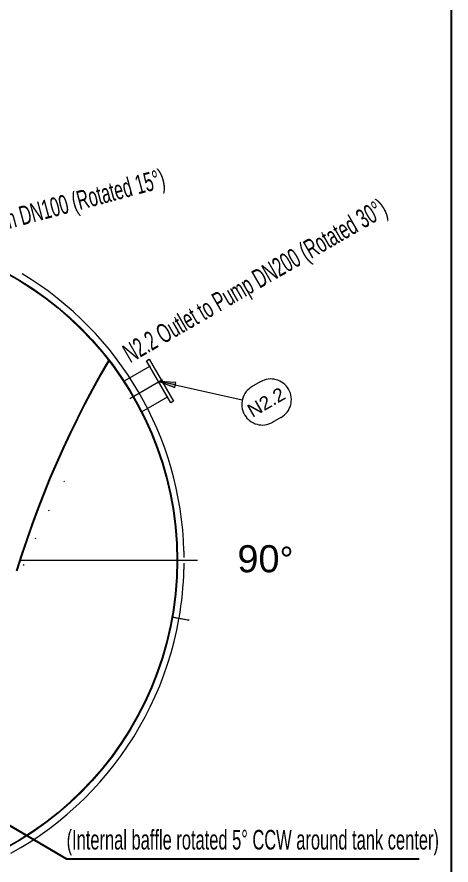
# Model space of a CAD drawing. Header units: millimetres. Extents: x 0 to 62767, y -13570 to 23963.
# Drawn here: x 35416 to 39396, y -1669 to 6110 of the extents above; entities that cross this region are included whole.
import ezdxf

# ---------------------------------------------------------------- set-up
doc = ezdxf.new("R2010")
doc.units = ezdxf.units.MM
doc.layers.add('AM_5', color=3, linetype='Continuous', lineweight=25)
doc.layers.add('PARAMETERS', color=7, linetype='Continuous', lineweight=25)
doc.styles.add('AES_default_ISO_3_5', font='arial.ttf')

msp = doc.modelspace()

# ---------------------------------------------------------------- hatches: boundary and pattern name
h = msp.add_hatch(color=7)
h.dxf.hatch_style = 2
h.paths.add_polyline_path([(36873.714, 2756.86), (36720.803, 2767.604), (36863.675, 2710.72)])

# ---------------------------------------------------------------- linework, layer by layer
at = {"color": 1, "lineweight": 0}
msp.add_line((36450.925, 2611.79), (36751.9, 2785.558), dxfattribs=at)
at = {"color": 7, "lineweight": 0}
for points in [[(36947.122, 1209.966), (36942.886, 1307.681), (36935.578, 1404.826), (36925.232, 1501.343), (36911.885, 1597.17), (36895.572, 1692.245), (36876.328, 1786.509), (36854.19, 1879.9), (36829.191, 1972.357), (36801.369, 2063.82), (36770.758, 2154.227), (36737.395, 2243.518), (36701.313, 2331.632), (36662.55, 2418.508), (36621.141, 2504.085), (36577.12, 2588.301), (36530.524, 2671.098), (36481.388, 2752.412), (36429.748, 2832.184), (36375.639, 2910.353), (36319.097, 2986.858), (36260.157, 3061.637), (36198.854, 3134.63), (36135.225, 3205.777), (36069.304, 3275.015), (36001.128, 3342.285), (35930.731, 3407.525), (35858.15, 3470.675), (35783.419, 3531.674), (35706.575, 3590.46), (35627.653, 3646.974), (35546.687, 3701.153), (35463.715, 3752.937)], [(36260.956, 2958.675), (36254.351, 2961.286)], [(36161.163, 2787.335), (36157.998, 2787.058), (36157.721, 2790.223)], [(36867.901, 2735.165), (36720.803, 2767.604)], [(36867.901, 2735.165), (37482.32, 2598.435)], [(37570.427, 2718.989), (37650.198, 2765.045)], [(37837.794, 2436.902), (37854.041, 2447.407), (37868.861, 2459.268), (37882.219, 2472.356), (37894.08, 2486.54), (37904.41, 2501.691), (37913.172, 2517.68), (37920.334, 2534.376), (37925.86, 2551.649), (37929.715, 2569.37), (37931.864, 2587.409), (37932.273, 2605.637), (37930.907, 2623.923), (37927.73, 2642.139), (37922.709, 2660.153), (37915.809, 2677.836), (37906.994, 2695.059), (37896.489, 2711.306), (37884.628, 2726.126), (37871.541, 2739.484), (37857.356, 2751.346), (37842.205, 2761.675), (37826.217, 2770.438), (37809.521, 2777.6), (37792.248, 2783.125), (37774.526, 2786.98), (37756.487, 2789.129), (37738.259, 2789.538), (37719.973, 2788.172), (37701.758, 2784.996), (37683.744, 2779.975), (37666.061, 2773.074), (37648.838, 2764.259)], [(37571.802, 2719.783), (37555.555, 2709.276), (37540.737, 2697.414), (37527.38, 2684.325), (37515.52, 2670.139), (37505.192, 2654.987), (37496.431, 2638.998), (37489.271, 2622.302), (37483.747, 2605.028), (37479.894, 2587.306), (37477.746, 2569.266), (37477.339, 2551.039), (37478.708, 2532.753), (37481.886, 2514.538), (37486.908, 2496.524), (37493.811, 2478.842), (37502.627, 2461.619), (37513.134, 2445.373), (37524.996, 2430.554), (37538.085, 2417.198), (37552.27, 2405.338), (37567.423, 2395.01), (37583.412, 2386.249), (37600.108, 2379.089), (37617.382, 2373.565), (37635.104, 2369.712), (37653.143, 2367.564), (37671.371, 2367.157), (37689.657, 2368.525), (37707.872, 2371.703), (37725.886, 2376.726), (37743.568, 2383.628), (37760.79, 2392.445)], [(37757.828, 2394.402), (37837.599, 2440.458)], [(36887.938, 1210.049), (36884.761, 1210.049), (36881.586, 1210.049)], [(36887.938, 1210.049), (36884.761, 1210.049), (36881.586, 1210.049)], [(36948.288, 1152.876), (36948.288, 1178.286), (36948.288, 1210.049)], [(35445.907, 1127.465), (37072.163, 1127.465)], [(36948.288, 1041.706), (36948.288, 1076.645), (36948.288, 1098.879)], [(36887.938, 1041.706), (36884.761, 1041.706), (36881.586, 1041.706)], [(36887.938, 1041.706), (36884.761, 1041.706), (36881.586, 1041.706)], [(36902.072, 595.492), (36911.269, 650.832), (36919.449, 706.317), (36926.613, 761.933), (36932.758, 817.667), (36937.883, 873.503), (36941.987, 929.428), (36945.068, 985.429), (36947.124, 1041.49)], [(35360.913, -1560.552), (35452.468, -1508.065), (35541.935, -1452.598), (35629.253, -1394.22), (35714.359, -1333.001), (35797.192, -1269.013), (35877.688, -1202.324), (35955.786, -1133.004), (36031.424, -1061.125), (36104.538, -986.756), (36175.068, -909.967), (36242.95, -830.828), (36308.123, -749.409), (36370.525, -665.781), (36430.093, -580.013), (36486.764, -492.175), (36540.477, -402.338), (36591.17, -310.572), (36638.78, -216.947), (36683.245, -121.533), (36724.503, -24.399), (36762.492, 74.383), (36797.149, 174.744), (36828.413, 276.614), (36856.22, 379.922), (36880.509, 484.6), (36901.217, 590.575)], [(36989.579, 574.792), (36964.168, 581.145), (36843.47, 600.203), (36843.47, 606.556), (36967.345, 584.321), (36992.756, 581.145)], [(36900.643, 590.674), (36900.643, 593.85), (36903.82, 597.026)], [(36960.993, 587.497), (36957.815, 584.321), (36957.815, 581.145)], [(36973.697, 584.321), (36973.697, 581.145), (36973.697, 577.969)], [(36992.756, 581.145), (36989.579, 574.792)]]:
    msp.add_lwpolyline(points, dxfattribs=at)
at = {"color": 179, "lineweight": 0, "true_color": 0x1e1e47}
for points in [[(35658.716, 3544.616), (35661.894, 3547.792)], [(35782.592, 3446.151), (35785.769, 3449.327)], [(35903.29, 3341.333), (35906.467, 3344.509)], [(36017.638, 3230.164), (36023.99, 3236.516)], [(36125.631, 3115.818), (36128.806, 3118.994)], [(36230.448, 2995.119), (36233.625, 2998.295)], [(36226.86, 2911.054), (36235.8, 2918.213)], [(36265.228, 2946.295), (36271.279, 2950.013)], [(36325.736, 2864.891), (36328.911, 2868.067)], [(36362.841, 2814.545), (36365.728, 2817.986)], [(36451.792, 2672.471), (36454.681, 2675.913)], [(36053.539, 2596.179), (36062.478, 2603.339)], [(36534.969, 2523.516), (36537.58, 2530.122)], [(36612.096, 2370.844), (36618.147, 2374.561)], [(36764.063, 1956.475), (36767.24, 1959.651)], [(36808.531, 1775.427), (36814.883, 1781.779)], [(36846.647, 1588.026), (36849.822, 1594.379)], [(35582.487, 1327.571), (35592.016, 1330.747)], [(36872.056, 1387.921), (36875.233, 1394.273)], [(36881.586, 1175.11), (36887.938, 1181.462)], [(35474.493, 1079.821), (35480.845, 1086.174)], [(36875.233, 943.241), (36881.586, 949.594)], [(36849.822, 692.315), (36856.174, 701.844)], [(36795.826, 415.978), (36802.179, 422.331)], [(36697.36, 91.998), (36710.067, 104.703)], [(36509.96, -317.743), (36525.842, -305.037)]]:
    msp.add_lwpolyline(points, dxfattribs=at)
at = {"color": 1, "lineweight": 0}
for points in [[(36255.967, 2961.696), (36180.273, 2830.023), (36106.888, 2697.237), (36035.82, 2563.368), (35967.077, 2428.447), (35900.668, 2292.505), (35836.6, 2155.573), (35774.883, 2017.68), (35715.523, 1878.859), (35658.531, 1739.14), (35603.912, 1598.554), (35551.677, 1457.131), (35501.833, 1314.902), (35454.389, 1171.899), (35409.352, 1028.151)], [(36261.448, 2958.484), (36185.807, 2826.904), (36112.474, 2694.211), (36041.456, 2560.437), (35972.762, 2425.611), (35906.399, 2289.765), (35842.377, 2152.929), (35780.703, 2015.134), (35721.385, 1876.411), (35664.433, 1736.79), (35609.853, 1596.303), (35557.655, 1454.98), (35507.846, 1312.851), (35460.435, 1169.949), (35415.43, 1026.302)], [(36637.052, 2906.311), (36400.093, 2769.503)], [(36799.052, 2625.719), (36562.242, 2488.997)], [(35904.145, 2299.34), (35913.362, 2303.335)], [(35846.117, 1845.305), (35852.469, 1851.658)], [(35706.362, 1581.673), (35712.714, 1584.85)]]:
    msp.add_lwpolyline(points, dxfattribs=at)
msp.add_lwpolyline([(36628.809, 2971.412), (36851.309, 2586.03), (36827.06, 2572.03), (36604.56, 2957.412)], close=True, dxfattribs=at)
at = {"color": 7, "lineweight": 0}
msp.add_lwpolyline([(36873.714, 2756.86), (36720.803, 2767.604), (36863.675, 2710.72)], close=True, dxfattribs=at)
for radius in [3006.35, 2999.997]:
    msp.add_circle((33881.588, 1125.877), radius, dxfattribs=at)
at = {"layer": 'AM_5', "color": 3}
msp.add_lwpolyline([(27338.786, 23214.363), (39396.412, 23214.363), (39396.412, -4502.116), (27338.786, -4502.116)], close=True, dxfattribs=at)
at = {"layer": 'PARAMETERS', "color": 1}
for p, q in [((35032.304, -1120.824), (35871.083, -1612.033)), ((35871.083, -1612.033), (39103.577, -1612.033))]:
    msp.add_line(p, q, dxfattribs=at)

# ---------------------------------------------------------------- texts
at = {"color": 7, "insert": (37513.295, 2538.431), "char_height": 123.12362, "attachment_point": 1, "rotation": 30}
msp.add_mtext('{\\fArial|b0|i0|c0;N2.2}', dxfattribs=at)
at = {"color": 7, "attachment_point": 1}
for s, insert, char_height in [('{\\fArial|b0|i0|c0;90}', (37437.436, 1264.823), 248.52735), ('{\\fAIGDT|b0|i0|c0;~}', (37824.94, 1251.143), 234.84694)]:
    msp.add_mtext(s, dxfattribs=dict(at, insert=insert, char_height=char_height))
at = {"layer": 'PARAMETERS', "color": 1, "style": 'AES_default_ISO_3_5', "width": 0.6}
for s, rotation, p in [('N6 Drain DN100 (Rotated 15°)', 15, (34865.392, 4037.087)), ('N2.2 Outlet to Pump DN200 (Rotated 30°)', 30, (36453.742, 2931.796))]:
    msp.add_text(s, height=175, rotation=rotation, dxfattribs=at).set_placement(p)
msp.add_text('(Internal baffle rotated 5° CCW around tank center)', height=180, dxfattribs=at).set_placement((35871.083, -1526.75))

doc.saveas('drawing.dxf')
